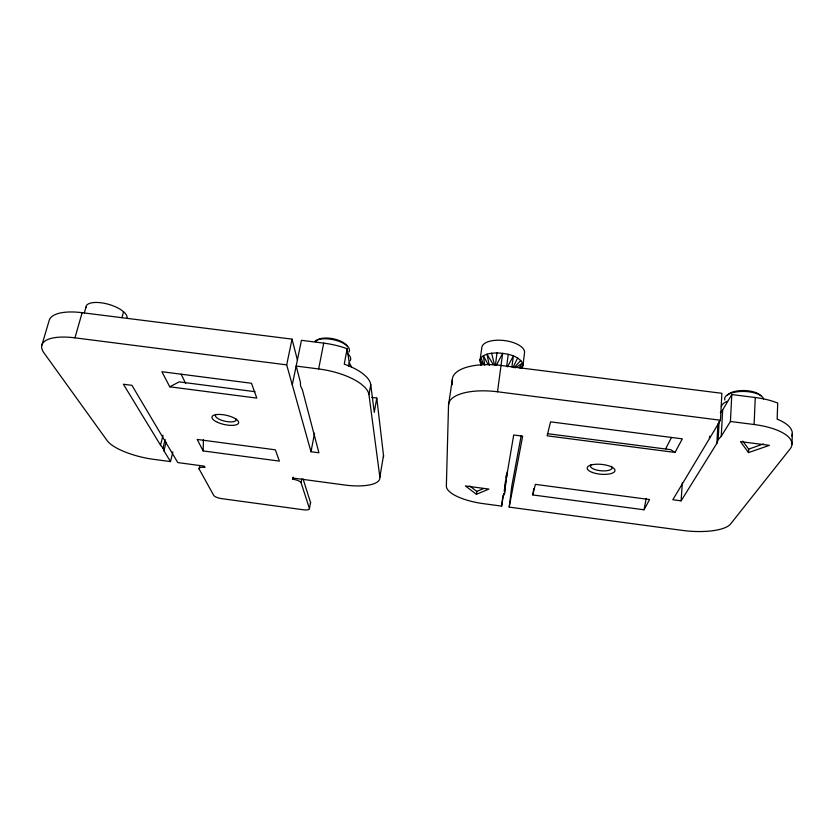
<?xml version="1.0" encoding="UTF-8"?>
<svg xmlns="http://www.w3.org/2000/svg" width="834" height="834" viewBox="0 0 834 834"><rect width="100%" height="100%" fill="white"/><g stroke="black" fill="none" stroke-linecap="round" stroke-linejoin="round"><path stroke-width="1.25" d="M203.173 450.933L197.189 439.435L275.345 449.818L279.38 461.108L203.173 450.933L203.402 439.581M719.148 421.076L718.137 439.695L716.875 443.313L681.117 500.848L672.829 499.743L720.44 420.221L721.89 393.304L500.994 365.469A46.746 19.453 7.3 0 0 452.309 379.616L448.536 404.98L446.357 486.024A39.354 12.979 7.7 0 0 449.14 491.33L451.309 493.113A39.354 12.979 7.7 0 0 483.72 503.705L501.63 506.102L503.621 493.676M791.987 444.22L792.3 433.565M452.143 384.745L452.309 379.616M521.146 435.848L511.847 485.753L509.199 507.124L682.556 530.424A40.918 12.958 4.3 0 0 730.563 524.013L790.069 448.963A49.644 18.504 2.5 0 0 791.664 441.749L790.455 439.278A49.644 18.504 2.5 0 0 754.113 424.516L755.25 397.516L731.793 394.555L722.651 410.026L720.326 412.726M748.515 452.591L740.456 441.624L769.438 445.346L748.515 452.591L748.661 449.13L742.813 441.113M718.137 439.695L721.254 436.265L730.428 421.493L731.793 394.555M721.254 436.265L722.651 410.026M716.875 443.313L717.938 423.881M709.453 438.58L709.588 436.099M681.117 500.848L682.306 482.886M521.907 367.825L522.949 365.459L524.513 352.897A21.517 9.56 7.1 0 0 504.372 340.564A21.517 9.56 7.1 0 0 481.833 347.549L480.071 360.069L480.864 365.146M495.438 365.125L496.981 352.907C506.029 353.47 517.111 354.825 522.605 362.957L522.949 365.459L521.823 367.763M501.63 506.102L502.892 496.063M503.298 496.24L504.476 493.791L505.404 481.312M505.873 477.642L506.175 475.192M504.476 493.791L507.228 471.856M448.536 404.98A47.163 18.64 7.4 0 1 497.512 391.772L502.662 353.282L496.293 365.375M506.645 366.543L508.26 354.314M476.423 494.312L488.891 489.078L465.372 485.93L476.423 494.312L476.819 491.403L483.616 488.526M511.899 366.908L513.39 355.941L507.499 366.814M532.801 494.937L535.365 484.366L649.571 499.545L644.036 509.793L532.801 494.937L533.739 488.609M199.712 466.56L199.149 469.042L213.765 495.49A7.037 2.012 11.7 0 0 221.761 498.649L303.315 509.762A7.016 2.054 10.5 0 0 309.435 508.511L301.074 482.761A7.485 2.335 10.8 0 0 292.89 479.258L292.463 477.986L344.317 484.961A39 12.76 10.2 0 0 379.866 477.131L383.515 455.489L376.77 398.047L371.839 397.411M504.174 491.111L513.702 434.994L522.668 436.161L509.199 507.124M376.77 398.047L374.268 412.403L370.755 384.62A46.6 18.546 11.2 0 0 366.272 376.687L363.259 373.997A46.6 18.546 11.2 0 0 344.901 364.364L344.254 364.145L347.142 348.737L342.076 347.027A46.35 19.015 11.3 0 0 323.728 343.128L301.449 340.324L292.275 384.849M379.866 477.131L368.962 394.732L370.755 384.62M348.508 366.366L349.217 362.592L347.142 348.737M309.435 508.511L310.561 502.6L303.044 478.883M368.962 394.732A46.756 18.233 11.1 0 0 364.437 386.913L361.403 384.266A46.756 18.233 11.1 0 0 318.651 368.941L296.174 366.074L300.396 382.16L300.542 385.913L302.408 389.843L318.922 452.789L310.988 451.726L314.574 433.221M644.036 509.793L646.235 498.388M301.074 482.761L301.804 479.008M318.651 368.941L323.728 343.128M292.89 479.258L293.307 477.163M310.988 451.726L286.688 364.865L292.046 339.136L82.149 312.687A47.455 17.806 15.8 0 0 49.05 320.913L41.752 345.495M286.688 364.865L74.956 337.843A47.861 17.055 15.4 0 0 43.962 352.876L107.2 440.686A39.469 12.166 13.3 0 0 113.862 446.419L117.135 448.317A39.469 12.166 13.3 0 0 153.31 459.284L170.522 461.598L172.857 451.892M170.522 461.598L163.954 450.829L166.07 442.156M163.954 450.829L162.984 448.15L160.555 445.241L163.016 435.233M162.984 448.15L165.111 439.435M121.92 317.733L123.536 311.791M85.85 307.663L86.434 305.546A21.34 8.392 16.1 0 1 101.008 302.763A21.34 8.392 16.1 0 1 121.18 309.904L124.443 312.521A21.34 8.392 16.1 0 1 127.102 317.514M84.328 312.99L86.006 307.079M74.956 337.843L82.149 312.687M480.947 365.115L480.071 360.069L481.009 357.723C485.096 353.491 491.434 353.116 496.981 352.907M513.118 367.148L517.674 358.015M665.678 448.744L671.526 437.391M675.008 452.424L682.327 438.851L550.544 421.848L547.156 435.817L675.008 452.424L670.672 449.672L547.417 433.68M519.134 367.773L522.605 362.957L515.485 367.804M513.973 367.804L520.812 360.413M520.218 368.138L522.949 365.459M169.75 386.799L256.809 398.11L251.493 383.275L161.89 371.714L169.75 386.799L179.206 381.878L254.995 391.688M748.661 449.13L763.423 443.969M497.512 391.772L720.44 420.221M730.428 421.493L754.113 424.516M469.792 486.045L476.819 491.403M160.555 445.241L123.39 384.224L131.939 385.329L177.798 462.578L204.309 466.143L204.997 467.436A7.527 2.283 12.2 0 0 199.149 469.042M493.248 364.479L486.973 354.169L489.308 365.355M480.071 360.069L482.657 364.406M488.067 364.541L483.355 355.711L484.721 365.198M349.217 362.592L351.448 366.783M181.155 374.195L185.68 383.484M481.009 357.723L483.543 364.343M292.046 339.136L297.384 359.902M491.622 353.209L494.552 365.177M383.515 455.489A38.718 13.354 10.2 0 1 383.4 457.24M310.561 502.6A7.006 2.085 10.5 0 1 310.311 503.371M314.866 341.294A18.421 7.808 11.4 0 1 337.197 340.71A18.421 7.808 11.4 0 1 349.039 351.948M347.1 353.209A21.246 8.861 11.3 0 1 350.155 360.82M315.721 341.617A16.565 7.037 11.4 0 1 331.536 338.479A16.565 7.037 11.4 0 1 347.601 346.683M236.116 419.002A10.665 3.711 12.5 0 1 224.867 421.201A10.665 3.711 12.5 0 1 215.975 414.425M721.368 406.585A22.549 8.986 1.9 0 1 727.352 401.3M724.871 400.018A19.557 7.913 1.8 0 1 741.655 391.459A19.557 7.913 1.8 0 1 763.621 398.944M727.498 395.118A17.587 7.141 1.7 0 1 743.918 390.531A17.587 7.141 1.7 0 1 760.816 395.691M755.25 397.516A49.206 19.297 2 0 1 773.243 401.415L777.705 403.062L777.152 419.179L777.726 419.387A49.467 18.828 2.3 0 1 790.778 428.54L791.977 431.053A49.467 18.828 2.3 0 1 791.758 436.026M611.353 466.3A10.905 3.878 5.4 0 1 601.262 470.803A10.905 3.878 5.4 0 1 591.223 464.611M217.465 422.296A13.657 4.723 12.5 0 0 238.597 422.963A13.657 4.723 12.5 0 0 219.79 414.435A13.657 4.723 12.5 0 0 217.465 422.296M592.453 472.471A13.97 4.941 5.5 0 0 614.835 471.158A13.97 4.941 5.5 0 0 595.924 464.257A13.97 4.941 5.5 0 0 592.453 472.471"/></g></svg>
